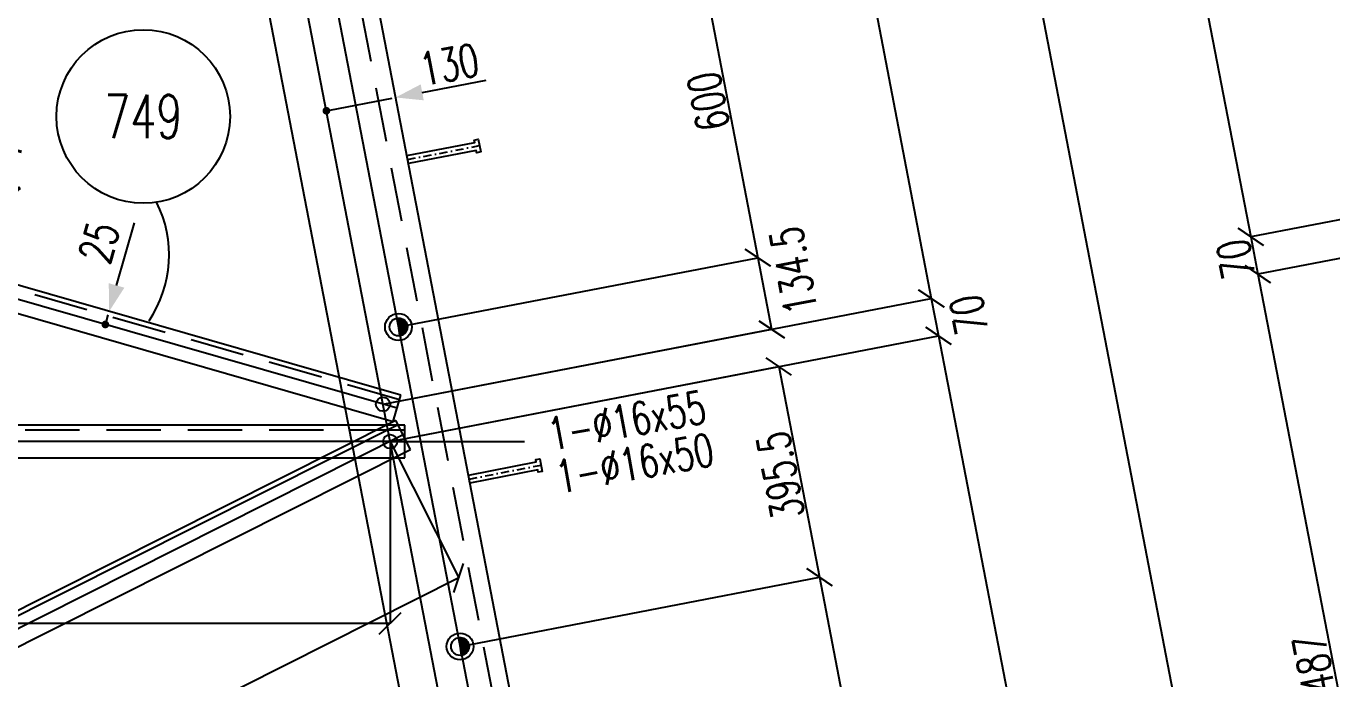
# Model space of a CAD drawing. Extents: x 707090 to 723393, y -5011 to 6523.
# Drawn here: x 715447 to 717855, y 3270 to 4474 of the extents above; entities that cross this region are included whole.
import ezdxf
from ezdxf.enums import TextEntityAlignment as Align

# ---------------------------------------------------------------- set-up
doc = ezdxf.new("R2010")
doc.units = 0
doc.header["$LTSCALE"] = 200
doc.header["$MEASUREMENT"] = 0
doc.linetypes.add('DASHDOT', pattern=[1, 0.5, -0.25, 0, -0.25])
doc.linetypes.add('DASHED', pattern=[0.75, 0.5, -0.25])
doc.layers.get('0').update_dxf_attribs({"linetype": 'CONTINUOUS'})
for name, color, linetype in [('ASSI', 6, 'CONTINUOUS'), ('BOLLINI_1', 7, 'CONTINUOUS'), ('Echelon', 1, 'CONTINUOUS'), ('FORI', 2, 'CONTINUOUS'), ('LINEA_ANG', 2, 'CONTINUOUS'), ('LS', 7, 'CONTINUOUS'), ('MZ', 6, 'DASHDOT'), ('QT_MAL', 7, 'CONTINUOUS'), ('QT_MPR', 7, 'CONTINUOUS'), ('QT_MSP', 7, 'CONTINUOUS'), ('TRAT-Y', 7, 'DASHED')]:
    doc.layers.add(name, color=color, linetype=linetype)
doc.styles.add('QUOTE', font='ROMANS8.SHX', dxfattribs={"width": 0.7})
doc.styles.add('RQL', font='ROMANS8.SHX', dxfattribs={"width": 0.7})
doc.styles.add('RS', font='ROMANS8.shx', dxfattribs={"width": 0.7})
doc.styles.get("Standard").update_dxf_attribs({"font": 'ROMANS8.SHX', "width": 0.7})
doc.dimstyles.new('FRECCE1', dxfattribs={"dimtxt": 60, "dimasz": 6.66, "dimexe": 0, "dimexo": 0, "dimgap": 1, "dimtad": 1, "dimzin": 0, "dimdsep": 46, "dimtxsty": 'RS', "dimblk1": 'QUOTP', "dimblk2": 'QUOTF', "dimsah": 1, "dimcen": 0, "dimclrd": 2, "dimclre": 2, "dimclrt": 7, "dimadec": 0, "dimazin": 0, "dimtfac": 1, "dimtix": 1, "dimtmove": 2, "dimatfit": 3, "dimldrblk": 'QUOTP', "dimfxl": 1, "dimtolj": 1, "dimtzin": 0, "dimarcsym": 0})
doc.dimstyles.new('TRATTO', dxfattribs={"dimscale": 0, "dimtxt": 60, "dimasz": 40, "dimexe": 0, "dimexo": 0, "dimgap": 5, "dimtad": 1, "dimrnd": 0.5, "dimdsep": 46, "dimtxsty": 'RS', "dimblk1": 'OBLIQUE', "dimblk2": 'OBLIQUE', "dimsah": 1, "dimcen": 0.09, "dimclrd": 2, "dimclre": 2, "dimclrt": 7, "dimadec": 0, "dimazin": 0, "dimtfac": 1, "dimtix": 1, "dimtmove": 2, "dimatfit": 3, "dimfxl": 1, "dimtolj": 1, "dimtzin": 0, "dimarcsym": 0})

# ---------------------------------------------------------------- blocks, each defined once
blk = doc.blocks.new('ASSE98')
blk.add_line((0, 0), (1, 0))
at = {"color": 7, "flags": 1}
for tag, p in [('LAV1', (3.07431, 6.82847)), ('LAV2', (3.07431, 6.49513)), ('LAV3', (3.07431, 6.1618)), ('LAV4', (3.07431, 5.82847)), ('LAV5', (3.07431, 5.49513)), ('LAV6', (3.07431, 5.1618)), ('LAV7', (3.07431, 4.82847)), ('LAV8', (3.07431, 4.49513)), ('LAV9', (3.07431, 4.1618)), ('LAV10', (3.07431, 3.82847))]:
    blk.add_attdef(tag, p, '', height=0.2, dxfattribs=at)
at = {"color": 7, "style": 'QUOTE', "width": 0.5, "flags": 1}
for tag, p in [('TI', (1.38308, 6.82731)), ('DI_S', (1.38308, 6.42178)), ('D_S', (1.38308, 6.02092)), ('E_S', (1.38308, 5.68065)), ('NFORI', (1.36454, 5.29792)), ('ALAR', (1.36349, 4.93246)), ('FAM', (1.3775, 4.54645)), ('ALA', (1.38308, 4.19257)), ('DISP2', (1.38308, 3.84971)), ('DISP1', (1.38308, 3.50686)), ('PINZAF', (1.38308, 3.164)), ('PINZAI', (1.38308, 2.82114)), ('TRP', (1.38308, 2.47829)), ('NP', (1.38308, 2.13543)), ('SV', (1.38308, 1.79257)), ('PESO', (1.38308, 1.44971)), ('QUA', (1.38308, 1.10686)), ('LUN', (1.38308, 0.764)), ('PROF', (1.38308, 0.42114)), ('POS', (1.38308, 0.07829))]:
    blk.add_attdef(tag, p, '', height=0.2, dxfattribs=at)
blk = doc.blocks.new('16')
blk.add_circle((0, 0), 1)
blk = doc.blocks.new('_OBLIQUE')
at = {"color": 0, "linetype": 'ByBlock'}
blk.add_line((-0.5, -0.5), (0.5, 0.5), dxfattribs=at)
blk = doc.blocks.new('*D27')
at = {"layer": 'QT_MPR', "color": 2, "lineweight": -2, "transparency": 16777216}
for p, q in [((715694.6, 5540.7), (713734, 4834.3)), ((715846, 5120.5), (715694.6, 5540.7)), ((713885.4, 4414.1), (713734, 4834.3))]:
    blk.add_line(p, q, dxfattribs=at)
at = {"layer": 'QT_MPR', "color": 2, "lineweight": -2, "transparency": 16777216, "xscale": 40, "yscale": 40, "zscale": 40}
for p, rotation in [((715694.6, 5540.7), 19.81379073335267), ((713734, 4834.3), 199.8137907333526)]:
    blk.add_blockref('_OBLIQUE', p, dxfattribs=dict(at, rotation=rotation))
at = {"layer": 'QT_MPR', "color": 7, "transparency": 16777216, "insert": (714437.8, 5141.6), "char_height": 60, "attachment_point": 5, "rotation": 19.8138, "style": 'RS'}
blk.add_mtext('\\A1;2084', dxfattribs=at)
blk = doc.blocks.new('*D29')
at = {"layer": 'QT_MPR', "color": 2, "lineweight": -2, "transparency": 16777216}
for p, q in [((714021.4, 3707.8), (714021.4, 3372.3)), ((716118.4, 3707.8), (716118.4, 3372.3)), ((716118.4, 3372.3), (714021.4, 3372.3))]:
    blk.add_line(p, q, dxfattribs=at)
at = {"layer": 'QT_MPR', "color": 2, "lineweight": -2, "transparency": 16777216, "xscale": 40, "yscale": 40, "zscale": 40, "rotation": 180}
blk.add_blockref('_OBLIQUE', (714021.4, 3372.3), dxfattribs=at)
at = {"layer": 'QT_MPR', "color": 2, "lineweight": -2, "transparency": 16777216, "xscale": 40, "yscale": 40, "zscale": 40}
blk.add_blockref('_OBLIQUE', (716118.4, 3372.3), dxfattribs=at)
at = {"layer": 'QT_MPR', "color": 7, "transparency": 16777216, "insert": (715069.9, 3407.3), "char_height": 60, "attachment_point": 5, "style": 'RS'}
blk.add_mtext('\\A1;2097', dxfattribs=at)
blk = doc.blocks.new('QUOTP')
at = {"layer": 'ASSI', "color": 2, "const_width": 1.07}
blk.add_lwpolyline([(-0.53, 0, 1), (0.53, 0, 1)], format="xyb", close=True, dxfattribs=at)
blk = doc.blocks.new('QUOTF')
at = {"layer": 'LS', "color": 2}
blk.add_line((7.5, 0), (25.5, 0), dxfattribs=at)
blk.add_solid([(7.5, 2.25), (0, 0), (7.5, -2.25)], dxfattribs=at)
blk = doc.blocks.new('*D41')
at = {"layer": 'QT_MAL', "color": 2, "lineweight": -2, "transparency": 16777216}
for p, q in [((716007.4, 4318.9), (716121.9, 4341)), ((716128.5, 4342.2), (716128.5, 4342.2)), ((716000.8, 4317.6), (716000.8, 4317.6))]:
    blk.add_line(p, q, dxfattribs=at)
at = {"layer": 'QT_MAL', "color": 2, "lineweight": -2, "transparency": 16777216, "xscale": 6.66, "yscale": 6.66, "zscale": 6.66}
for name, p, rotation in [('QUOTF', (716128.5, 4342.2), 10.91543261024502), ('QUOTP', (716000.8, 4317.6), 190.915432610245)]:
    blk.add_blockref(name, p, dxfattribs=dict(at, rotation=rotation))
at = {"layer": 'QT_MAL', "color": 7, "transparency": 16777216, "insert": (716227.4, 4402.9), "char_height": 60, "attachment_point": 5, "rotation": 10.9154, "style": 'RS'}
blk.add_mtext('\\A1;130', dxfattribs=at)
blk = doc.blocks.new('A$C6E393FD9')
at = {"layer": 'Echelon', "color": 3}
blk.add_lwpolyline([(2.5, 0), (0, 19.8), (168.6, 41.4), (167.9, 47.2), (177.8, 48.5), (181.8, 17.1), (171.9, 15.8), (171.2, 21.6), (2.5, 0)], close=True, dxfattribs=at)
at = {"layer": 'MZ', "ltscale": 0.2}
blk.add_line((1.3, 9.9), (179.8, 32.8), dxfattribs=at)
blk = doc.blocks.new('P20')
at = {"color": 0}
for p, q in [((0, 0.98), (0.02, 1)), ((0, 0.94), (0.06, 1)), ((1, -0.01), (0, 0.99)), ((0, 0.89), (0.1, 0.99)), ((0, 0.85), (0.14, 0.99)), ((0, 0.8), (0.18, 0.98)), ((0, 0.76), (0.22, 0.98)), ((0, 0.71), (0.25, 0.97)), ((0, 0.67), (0.29, 0.96)), ((1, -0.05), (0, 0.95)), ((0, 0.62), (0.32, 0.95)), ((0, 0.58), (0.36, 0.93)), ((0, 0.53), (0.39, 0.92)), ((0, 0.49), (0.42, 0.91)), ((1, -0.09), (0, 0.9)), ((0, 0.44), (0.45, 0.89)), ((0, 0.4), (0.48, 0.88)), ((0.99, -0.13), (0, 0.86)), ((0, 0.35), (0.51, 0.86)), ((0, 0.31), (0.54, 0.84)), ((0, 0.26), (0.56, 0.83)), ((0.99, -0.17), (0, 0.81)), ((0, 0.22), (0.59, 0.81)), ((0, 0.17), (0.61, 0.79)), ((0.98, -0.21), (0, 0.77)), ((0, 0.13), (0.64, 0.77)), ((0, 0.08), (0.66, 0.75)), ((0, 0.04), (0.69, 0.73)), ((0.97, -0.25), (0, 0.72)), ((0, -0.01), (0.71, 0.7)), ((0.96, -0.28), (0, 0.68)), ((0, -0.05), (0.73, 0.68)), ((0, -0.1), (0.75, 0.66)), ((0.95, -0.32), (0, 0.63)), ((0, -0.14), (0.77, 0.63)), ((0, -0.19), (0.79, 0.61)), ((0.94, -0.35), (0, 0.59)), ((0, -0.23), (0.81, 0.58)), ((0, -0.28), (0.83, 0.56)), ((0.92, -0.38), (0, 0.54)), ((0, -0.32), (0.85, 0.53)), ((0.91, -0.41), (0, 0.5)), ((0, -0.36), (0.87, 0.5)), ((0, -0.41), (0.88, 0.47)), ((0.9, -0.44), (0, 0.45)), ((0, -0.45), (0.9, 0.44)), ((0.88, -0.47), (0, 0.41)), ((0, -0.5), (0.91, 0.41)), ((0, -0.54), (0.92, 0.38)), ((0.87, -0.5), (0, 0.36)), ((0, -0.59), (0.94, 0.35)), ((0.85, -0.53), (0, 0.32)), ((0, -0.63), (0.95, 0.31)), ((0, -0.68), (0.96, 0.28)), ((0.83, -0.56), (0, 0.27)), ((0, -0.72), (0.97, 0.25)), ((0.81, -0.58), (0, 0.23)), ((0, -0.77), (0.98, 0.21)), ((0.79, -0.61), (0, 0.18)), ((0, -0.81), (0.99, 0.17)), ((0.77, -0.63), (0, 0.14)), ((0, -0.86), (0.99, 0.13)), ((0.75, -0.66), (0, 0.09)), ((0, -0.9), (1, 0.09)), ((0.73, -0.68), (0, 0.05)), ((0, -0.95), (1, 0.05)), ((0.71, -0.7), (0, 0.01)), ((0, -0.99), (1, 0.01)), ((1, 0.04), (0.04, 1)), ((1, 0.09), (0.09, 1)), ((0.99, 0.14), (0.14, 0.99)), ((0.98, 0.19), (0.19, 0.98)), ((0.97, 0.25), (0.25, 0.97)), ((0.95, 0.31), (0.31, 0.95)), ((0.92, 0.38), (0.38, 0.92)), ((0.88, 0.47), (0.47, 0.88)), ((0.81, 0.59), (0.59, 0.81)), ((0.69, -0.73), (0, -0.04)), ((0.66, -0.75), (0, -0.08)), ((0.64, -0.77), (0, -0.13)), ((0.61, -0.79), (0, -0.17)), ((0.59, -0.81), (0, -0.22)), ((0.56, -0.83), (0, -0.26)), ((0.54, -0.84), (0, -0.31)), ((0.51, -0.86), (0, -0.35)), ((0.48, -0.88), (0, -0.4)), ((0.45, -0.89), (0, -0.44)), ((0.42, -0.91), (0, -0.49)), ((0.39, -0.92), (0, -0.53)), ((0.36, -0.93), (0, -0.58)), ((0.32, -0.95), (0, -0.62)), ((0.29, -0.96), (0, -0.67)), ((0.25, -0.97), (0, -0.71)), ((0.22, -0.98), (0, -0.76)), ((0.18, -0.98), (0, -0.8)), ((0.14, -0.99), (0, -0.85)), ((0.1, -0.99), (0, -0.89)), ((0.04, -1), (1, -0.04)), ((0.09, -1), (1, -0.09)), ((0.14, -0.99), (0.99, -0.14)), ((0.19, -0.98), (0.98, -0.19)), ((0.25, -0.97), (0.97, -0.25)), ((0.31, -0.95), (0.95, -0.31)), ((0.38, -0.92), (0.92, -0.38)), ((0.47, -0.88), (0.88, -0.47)), ((0.59, -0.81), (0.81, -0.59))]:
    blk.add_line(p, q, dxfattribs=at)
for radius in [1.5, 1]:
    blk.add_circle((0, 0), radius)
blk = doc.blocks.new('*D45')
at = {"layer": 'QT_MPR', "color": 2, "lineweight": -2, "transparency": 16777216}
for p, q in [((715879.6, 5236.4), (717131.6, 5477.9)), ((717131.6, 5477.9), (718900.4, -3694.3)), ((717648.5, -3935.7), (718900.4, -3694.3))]:
    blk.add_line(p, q, dxfattribs=at)
at = {"layer": 'QT_MPR', "color": 2, "lineweight": -2, "transparency": 16777216, "xscale": 40, "yscale": 40, "zscale": 40}
for p, rotation in [((717131.6, 5477.9), 100.9154326102447), ((718900.4, -3694.3), 280.9154326102447)]:
    blk.add_blockref('_OBLIQUE', p, dxfattribs=dict(at, rotation=rotation))
at = {"layer": 'QT_MPR', "color": 7, "transparency": 16777216, "insert": (717981.6, 885.2), "char_height": 60, "attachment_point": 5, "rotation": 100.9154, "style": 'RS'}
blk.add_mtext('\\A1;9341.5', dxfattribs=at)
blk = doc.blocks.new('*D54')
at = {"layer": 'QT_MPR', "color": 2, "lineweight": -2, "transparency": 16777216}
for p, q in [((715846, 5120.5), (716857.4, 5315.5)), ((716857.4, 5315.5), (717116.5, 3971.5)), ((716105.2, 3776.5), (717116.5, 3971.5))]:
    blk.add_line(p, q, dxfattribs=at)
at = {"layer": 'QT_MPR', "color": 2, "lineweight": -2, "transparency": 16777216, "xscale": 40, "yscale": 40, "zscale": 40}
for p, rotation in [((716857.4, 5315.5), 100.9154326102447), ((717116.5, 3971.5), 280.9154326102447)]:
    blk.add_blockref('_OBLIQUE', p, dxfattribs=dict(at, rotation=rotation))
at = {"layer": 'QT_MPR', "color": 7, "transparency": 16777216, "insert": (716952.6, 4636.9), "char_height": 60, "attachment_point": 5, "rotation": 100.9154, "style": 'RS'}
blk.add_mtext('\\A1;1368.5', dxfattribs=at)
blk = doc.blocks.new('*D55')
at = {"layer": 'QT_MPR', "color": 2, "lineweight": -2, "transparency": 16777216}
for p, q in [((716105.2, 3776.5), (717116.5, 3971.5)), ((717116.5, 3971.5), (717129.8, 3902.8)), ((716118.4, 3707.8), (717129.8, 3902.8))]:
    blk.add_line(p, q, dxfattribs=at)
at = {"layer": 'QT_MPR', "color": 2, "lineweight": -2, "transparency": 16777216, "xscale": 40, "yscale": 40, "zscale": 40}
for p, rotation in [((717116.5, 3971.5), 100.9154326102447), ((717129.8, 3902.8), 280.9154326102447)]:
    blk.add_blockref('_OBLIQUE', p, dxfattribs=dict(at, rotation=rotation))
at = {"layer": 'QT_MPR', "color": 7, "transparency": 16777216, "insert": (717185.9, 3941.5), "char_height": 60, "attachment_point": 5, "rotation": 100.9154, "style": 'RS'}
blk.add_mtext('\\A1;70', dxfattribs=at)
blk = doc.blocks.new('*D56')
at = {"layer": 'QT_MPR', "color": 2, "lineweight": -2, "transparency": 16777216}
for p, q in [((716118.4, 3707.8), (717129.8, 3902.8)), ((717129.8, 3902.8), (717411.4, 2442.8)), ((716400, 2247.8), (717411.4, 2442.8))]:
    blk.add_line(p, q, dxfattribs=at)
at = {"layer": 'QT_MPR', "color": 2, "lineweight": -2, "transparency": 16777216, "xscale": 40, "yscale": 40, "zscale": 40}
for p, rotation in [((717129.8, 3902.8), 100.9154326102447), ((717411.4, 2442.8), 280.9154326102447)]:
    blk.add_blockref('_OBLIQUE', p, dxfattribs=dict(at, rotation=rotation))
at = {"layer": 'QT_MPR', "color": 7, "transparency": 16777216, "insert": (717236.2, 3166.2), "char_height": 60, "attachment_point": 5, "rotation": 100.9154, "style": 'RS'}
blk.add_mtext('\\A1;1487', dxfattribs=at)
blk = doc.blocks.new('*D68')
at = {"layer": 'QT_MSP', "color": 2, "lineweight": -2, "transparency": 16777216}
for p, q in [((716020.1, 4508.1), (716682.9, 4636)), ((716682.9, 4636), (716796.5, 4046.8)), ((716133.7, 3919), (716796.5, 4046.8))]:
    blk.add_line(p, q, dxfattribs=at)
at = {"layer": 'QT_MSP', "color": 2, "lineweight": -2, "transparency": 16777216, "xscale": 40, "yscale": 40, "zscale": 40}
for p, rotation in [((716682.9, 4636), 100.9154326102447), ((716796.5, 4046.8), 280.9154326102447)]:
    blk.add_blockref('_OBLIQUE', p, dxfattribs=dict(at, rotation=rotation))
at = {"layer": 'QT_MSP', "color": 7, "transparency": 16777216, "insert": (716705.3, 4334.8), "char_height": 60, "attachment_point": 5, "rotation": 100.9154, "style": 'RS'}
blk.add_mtext('\\A1;600', dxfattribs=at)
blk = doc.blocks.new('*D69')
at = {"layer": 'QT_MSP', "color": 2, "lineweight": -2, "transparency": 16777216}
for p, q in [((716133.7, 3919), (716796.5, 4046.8)), ((716796.5, 4046.8), (716822, 3914.7)), ((716105.2, 3776.5), (716822, 3914.7))]:
    blk.add_line(p, q, dxfattribs=at)
at = {"layer": 'QT_MSP', "color": 2, "lineweight": -2, "transparency": 16777216, "xscale": 40, "yscale": 40, "zscale": 40}
for p, rotation in [((716796.5, 4046.8), 100.9154326102447), ((716822, 3914.7), 280.9154326102447)]:
    blk.add_blockref('_OBLIQUE', p, dxfattribs=dict(at, rotation=rotation))
at = {"layer": 'QT_MSP', "color": 7, "transparency": 16777216, "insert": (716862.3, 4023), "char_height": 60, "attachment_point": 5, "rotation": 100.9154, "style": 'RS'}
blk.add_mtext('\\A1;134.5', dxfattribs=at)
blk = doc.blocks.new('*D70')
at = {"layer": 'QT_MSP', "color": 2, "lineweight": -2, "transparency": 16777216}
for p, q in [((716118.4, 3707.8), (716835.2, 3846)), ((716835.2, 3846), (716910.1, 3457.7)), ((716247.3, 3329.9), (716910.1, 3457.7))]:
    blk.add_line(p, q, dxfattribs=at)
at = {"layer": 'QT_MSP', "color": 2, "lineweight": -2, "transparency": 16777216, "xscale": 40, "yscale": 40, "zscale": 40}
for p, rotation in [((716835.2, 3846), 100.9154326102447), ((716910.1, 3457.7), 280.9154326102447)]:
    blk.add_blockref('_OBLIQUE', p, dxfattribs=dict(at, rotation=rotation))
at = {"layer": 'QT_MSP', "color": 7, "transparency": 16777216, "insert": (716838.3, 3645.2), "char_height": 60, "attachment_point": 5, "rotation": 100.9154, "style": 'RS'}
blk.add_mtext('\\A1;395.5', dxfattribs=at)
blk = doc.blocks.new('*D71')
at = {"layer": 'QT_MSP', "color": 2, "lineweight": -2, "transparency": 16777216}
for p, q in [((716247.3, 3329.9), (716910.1, 3457.7)), ((716910.1, 3457.7), (717016.2, 2907.8)), ((716353.4, 2780), (717016.2, 2907.8))]:
    blk.add_line(p, q, dxfattribs=at)
at = {"layer": 'QT_MSP', "color": 2, "lineweight": -2, "transparency": 16777216, "xscale": 40, "yscale": 40, "zscale": 40}
for p, rotation in [((716910.1, 3457.7), 100.9154326102447), ((717016.2, 2907.8), 280.9154326102447)]:
    blk.add_blockref('_OBLIQUE', p, dxfattribs=dict(at, rotation=rotation))
at = {"layer": 'QT_MSP', "color": 7, "transparency": 16777216, "insert": (716928.8, 3176.1), "char_height": 60, "attachment_point": 5, "rotation": 100.9154, "style": 'RS'}
blk.add_mtext('\\A1;560', dxfattribs=at)
blk = doc.blocks.new('*D95')
at = {"layer": 'QT_MPR', "color": 2, "lineweight": -2, "transparency": 16777216}
for p, q in [((718457.9, 5624.2), (717446.5, 5429.2)), ((717446.5, 5429.2), (717705.7, 4085.1)), ((718717.1, 4280.2), (717705.7, 4085.1))]:
    blk.add_line(p, q, dxfattribs=at)
at = {"layer": 'QT_MPR', "color": 2, "lineweight": -2, "transparency": 16777216, "xscale": 40, "yscale": 40, "zscale": 40}
for p, rotation in [((717446.5, 5429.2), 100.9154326102489), ((717705.7, 4085.1), 280.9154326102489)]:
    blk.add_blockref('_OBLIQUE', p, dxfattribs=dict(at, rotation=rotation))
at = {"layer": 'QT_MPR', "color": 7, "transparency": 16777216, "insert": (717541.7, 4750.5), "char_height": 60, "attachment_point": 5, "rotation": 100.9154, "style": 'RS'}
blk.add_mtext('\\A1;1368.5', dxfattribs=at)
blk = doc.blocks.new('*D96')
at = {"layer": 'QT_MPR', "color": 2, "lineweight": -2, "transparency": 16777216}
for p, q in [((718717.1, 4280.2), (717705.7, 4085.1)), ((718730.3, 4211.4), (717718.9, 4016.4)), ((717705.7, 4085.1), (717718.9, 4016.4))]:
    blk.add_line(p, q, dxfattribs=at)
at = {"layer": 'QT_MPR', "color": 2, "lineweight": -2, "transparency": 16777216, "xscale": 40, "yscale": 40, "zscale": 40}
for p, rotation in [((717705.7, 4085.1), 100.9154326102489), ((717718.9, 4016.4), 280.9154326102489)]:
    blk.add_blockref('_OBLIQUE', p, dxfattribs=dict(at, rotation=rotation))
at = {"layer": 'QT_MPR', "color": 7, "transparency": 16777216, "insert": (717678, 4044.1), "char_height": 60, "attachment_point": 5, "rotation": 100.9154, "style": 'RS'}
blk.add_mtext('\\A1;70', dxfattribs=at)
blk = doc.blocks.new('*D97')
at = {"layer": 'QT_MPR', "color": 2, "lineweight": -2, "transparency": 16777216}
for p, q in [((718730.3, 4211.4), (717718.9, 4016.4)), ((717718.9, 4016.4), (718000.5, 2556.4)), ((719011.9, 2751.5), (718000.5, 2556.4))]:
    blk.add_line(p, q, dxfattribs=at)
at = {"layer": 'QT_MPR', "color": 2, "lineweight": -2, "transparency": 16777216, "xscale": 40, "yscale": 40, "zscale": 40}
for p, rotation in [((717718.9, 4016.4), 100.9154326102489), ((718000.5, 2556.4), 280.9154326102489)]:
    blk.add_blockref('_OBLIQUE', p, dxfattribs=dict(at, rotation=rotation))
at = {"layer": 'QT_MPR', "color": 7, "transparency": 16777216, "insert": (717825.4, 3279.8), "char_height": 60, "attachment_point": 5, "rotation": 100.9154, "style": 'RS'}
blk.add_mtext('\\A1;1487', dxfattribs=at)
blk = doc.blocks.new('*D129')
at = {"layer": 'QT_MAL', "color": 2, "lineweight": -2, "transparency": 16777216}
for p, q in [((715594.9, 3930), (715598.1, 3941.2)), ((715600, 3947.6), (715600, 3947.6)), ((715593.1, 3923.6), (715593.1, 3923.6))]:
    blk.add_line(p, q, dxfattribs=at)
at = {"layer": 'QT_MAL', "color": 2, "lineweight": -2, "transparency": 16777216, "xscale": 6.66, "yscale": 6.66, "zscale": 6.66}
for name, p, rotation in [('QUOTF', (715600, 3947.6), 73.97391390694816), ('QUOTP', (715593.1, 3923.6), 253.9739139069482)]:
    blk.add_blockref(name, p, dxfattribs=dict(at, rotation=rotation))
at = {"layer": 'QT_MAL', "color": 7, "transparency": 16777216, "insert": (715581.5, 4074.8), "char_height": 60, "attachment_point": 5, "rotation": 73.9739, "style": 'RS'}
blk.add_mtext('\\A1;25', dxfattribs=at)
blk = doc.blocks.new('*D133')
at = {"layer": 'QT_MPR', "color": 2, "lineweight": -2, "transparency": 16777216}
for p, q in [((716118.4, 3707.8), (716244.9, 3456.2)), ((716244.9, 3456.2), (714724, 2691.8)), ((714597.5, 2943.4), (714724, 2691.8))]:
    blk.add_line(p, q, dxfattribs=at)
at = {"layer": 'QT_MPR', "color": 2, "lineweight": -2, "transparency": 16777216, "xscale": 40, "yscale": 40, "zscale": 40}
for p, rotation in [((716244.9, 3456.2), 26.68222138563139), ((714724, 2691.8), 206.6822213856314)]:
    blk.add_blockref('_OBLIQUE', p, dxfattribs=dict(at, rotation=rotation))
at = {"layer": 'QT_MPR', "color": 7, "transparency": 16777216, "insert": (715405.4, 3084.7), "char_height": 60, "attachment_point": 5, "rotation": 26.6822, "style": 'RS'}
blk.add_mtext('\\A1;1702.5', dxfattribs=at)
blk = doc.blocks.new('xxx')
blk.add_circle((0, 0), 8)
at = {"color": 3, "style": 'RQL', "width": 0.7}
blk.add_attdef('POS', text='', height=4, dxfattribs=at).set_placement((0, 0), align=Align.MIDDLE)
at = {"color": 3, "style": 'RQL', "width": 0.7, "flags": 1}
blk.add_attdef('POS1', (-0.39, -5.42), '', height=2, dxfattribs=at)
at = {"style": 'RQL', "width": 0.7, "flags": 1}
blk.add_attdef('TIPO', (-0.39, -8.66), '', height=2, dxfattribs=at)
blk = doc.blocks.new('bull')
at = {"style": 'RS', "width": 0.7, "flags": 1}
for tag, p in [('NN', (-12.25, 0)), ('DIAMETRO', (0, -4.86)), ('SERRAGGIO', (0, -9.71)), ('LUNGHEZZA', (0, -14.57)), ('NB', (0, -19.43)), ('TIPO', (0, -24.12)), ('EL', (-0.14, -29))]:
    blk.add_attdef(tag, p, '', height=3, dxfattribs=at)
at = {"style": 'RS', "width": 0.7}
blk.add_attdef('BULLONE', (0, 0), '', height=3, dxfattribs=at)

msp = doc.modelspace()

# ---------------------------------------------------------------- linework, layer by layer
at = {"layer": 'LINEA_ANG'}
for p, q in [((717648.344, -3538.898), (715829.352, 5893.308)), ((715632.971, 5855.436), (717451.962, -3576.77)), ((716138.037, 3793.059), (713865.911, 4445.7)), ((713852.107, 4397.643), (716124.233, 3745.002)), ((716124.233, 3745.002), (716138.037, 3793.059)), ((716145.439, 3737.751), (711897.439, 3737.751)), ((716129.093, 3746.68), (713038.439, 2193.445)), ((716156.035, 3693.069), (716129.093, 3746.68)), ((716145.439, 3677.751), (716145.439, 3737.751)), ((713065.382, 2139.834), (716156.035, 3693.069)), ((711897.439, 3677.751), (716145.439, 3677.751))]:
    msp.add_line(p, q, dxfattribs=at)
at = {"layer": 'LINEA_ANG', "color": 2}
msp.add_line((716133.134, 3738.639), (713042.481, 2185.403), dxfattribs=at)
at = {"layer": 'LS', "color": 6}
for p, q in [((715755.699, 5879.104), (717767.309, -4551.907)), ((717316.189, -2503.063), (715845.992, 5120.502)), ((716118.439, 3707.751), (716366.082, 3707.751))]:
    msp.add_line(p, q, dxfattribs=at)
msp.add_arc((715492.104, 4051.994), 218.447, 326.214502, 26.427273, dxfattribs=at)
at = {"layer": 'TRAT-Y'}
for p, q in [((717616.923, -3544.957), (715797.931, 5887.249)), ((716135.69, 3784.889), (713863.564, 4437.53)), ((716145.439, 3728.751), (711897.439, 3728.751))]:
    msp.add_line(p, q, dxfattribs=at)

# ---------------------------------------------------------------- block references
at = {"layer": 'ASSI', "xscale": 9606, "rotation": 100.9154326102447}
msp.add_blockref('ASSE98', (717648.344, -3538.898), dxfattribs=at)
at = {"layer": 'ASSI'}
ref = msp.add_blockref('ASSE98', (716131.135, 3769.03), dxfattribs=dict(at, xscale=2364, zscale=2364, rotation=163.9739139069481))
ref.add_attrib('PROF', 'L50x4', (714770.211, 4242.887), dxfattribs={"layer": '0', "color": 2, "height": 70, "rotation": 343.973914, "style": 'QUOTE', "width": 0.7})
ref.add_attrib('LUN', '2364', (715255.457, 4103.506), dxfattribs={"layer": '0', "color": 2, "height": 70, "rotation": 343.973914, "style": 'QUOTE', "width": 0.7})
ref.add_attrib('PESO', '2309.5 C/C T.', (714973.061, 4302.67), dxfattribs={"layer": '0', "color": 2, "height": 70, "rotation": 343.973914, "style": 'QUOTE', "width": 0.7})
ref.add_attrib('SV', 'Lg.', (715107.314, 4146.058), dxfattribs={"layer": '0', "color": 2, "height": 70, "rotation": 343.973914, "style": 'QUOTE', "width": 0.7})
for p, xscale, zscale, rotation in [((716145.439, 3707.751), 4248, 4248, 180), ((716142.564, 3719.875), 3459, 3459, 206.6822213856314)]:
    msp.add_blockref('ASSE98', p, dxfattribs=dict(at, xscale=xscale, zscale=zscale, rotation=rotation))
at = {"layer": 'BOLLINI_1', "xscale": 19.9999999995, "yscale": 19.9999999995, "zscale": 19.9999999995}
msp.add_blockref('xxx', (715663.028, 4307.154), dxfattribs=at).add_auto_attribs({'POS': '749'})
at = {"layer": 'FORI', "xscale": 16.5, "yscale": 16.5, "zscale": 16.5, "rotation": 7.543052222774039}
for p in [(716133.703, 3919.003), (716247.319, 3329.859)]:
    msp.add_blockref('P20', p, dxfattribs=at)
at = {"layer": 'FORI', "xscale": 13, "yscale": 13, "zscale": 13}
for p in [(716105.184, 3776.484), (716118.439, 3707.751)]:
    msp.add_blockref('16', p, dxfattribs=at)
at = {"layer": 'LS', "color": 6, "xscale": 0.7500000000000001, "yscale": 0.7500000000000001, "zscale": 0.7500000000000001, "rotation": 3.618223307568464}
for p in [(716150.066, 4220.295), (716263.682, 3631.15)]:
    msp.add_blockref('A$C6E393FD9', p, dxfattribs=at)
at = {"layer": 'LS', "color": 7, "xscale": 20, "yscale": 20, "zscale": 20, "rotation": 10.35304030190452}
for p, values in [((716416.133, 3690.47), {'BULLONE': '1-%%c16x55                '}), ((716430.51, 3611.773), {'BULLONE': '1-%%c16x50                '})]:
    msp.add_blockref('bull', p, dxfattribs=at).add_auto_attribs(values)

# ---------------------------------------------------------------- dimensions: what is measured, and where the dimension line sits
at = {"layer": 'QT_MAL'}
for base, p1, p2, angle, text, picture, middle in [((716128.474, 4342.242), (716000.826, 4317.625), (716128.474, 4342.242), 10.915433, '130', '*D41', (716227.424, 4402.917)), ((715599.984, 3947.608), (715593.082, 3923.58), (715599.984, 3947.608), 73.973914, '25', '*D129', (715581.487, 4074.776))]:
    dim = msp.add_linear_dim(base=base, p1=p1, p2=p2, angle=angle, text=text, dimstyle='FRECCE1', dxfattribs=at)
    dim.commit()
    dim.dimension.update_dxf_attribs({"geometry": picture, "text_midpoint": middle, "dimtype": 128})
at = {"layer": 'QT_MPR'}
for base, p1, p2, angle, text, picture, middle in [((717705.694, 4085.141), (718457.866, 5624.2), (718717.059, 4280.182), 100.915433, '1368.5', '*D95', (717541.731, 4750.523)), ((713733.987, 4834.255), (715845.992, 5120.502), (713885.366, 4414.101), 19.813791, '2084', '*D27', (714437.792, 5141.552)), ((718900.422, -3694.294), (715879.635, 5236.447), (717648.48, -3935.729), 100.915433, '9341.5', '*D45', (717981.633, 885.167)), ((717116.549, 3971.525), (715845.992, 5120.502), (716105.184, 3776.484), 100.915433, '1368.5', '*D54', (716952.586, 4636.906)), ((717718.949, 4016.407), (718717.059, 4280.182), (718730.314, 4211.448), 100.915433, '70', '*D96', (717677.955, 4044.147)), ((718000.501, 2556.445), (718730.314, 4211.448), (719011.866, 2751.486), 100.915433, '1487', '*D97', (717825.358, 3279.799)), ((717129.804, 3902.791), (716105.184, 3776.484), (716118.439, 3707.751), 100.915433, '70', '*D55', (717185.879, 3941.483)), ((717411.357, 2442.829), (716118.439, 3707.751), (716399.992, 2247.788), 100.915433, '1487', '*D56', (717236.214, 3166.183)), ((714723.957, 2691.829), (716118.439, 3707.751), (714597.527, 2943.403), 26.682221, '1702.5', '*D133', (715405.357, 3084.689))]:
    dim = msp.add_linear_dim(base=base, p1=p1, p2=p2, angle=angle, text=text, dimstyle='TRATTO', override={"dimscale": 1}, dxfattribs=at)
    dim.commit()
    dim.dimension.update_dxf_attribs({"geometry": picture, "text_midpoint": middle, "dimtype": 128})
dim = msp.add_linear_dim(base=(714021.439, 3372.313), p1=(716118.439, 3707.751), p2=(714021.439, 3707.751), text='2097', dimstyle='TRATTO', override={"dimscale": 1}, dxfattribs=at)
dim.commit()
dim.dimension.update_dxf_attribs({"geometry": '*D29', "text_midpoint": (715069.939, 3407.313), "dimtype": 128})
at = {"layer": 'QT_MSP'}
for base, p1, p2, text, picture, middle in [((716796.5, 4046.823), (716020.087, 4508.148), (716133.703, 3919.003), '600', '*D68', (716705.326, 4334.768)), ((716821.977, 3914.717), (716133.703, 3919.003), (716105.184, 3776.484), '134.5', '*D69', (716862.338, 4023.028)), ((716910.116, 3457.679), (716118.439, 3707.751), (716247.319, 3329.859), '395.5', '*D70', (716838.307, 3645.203)), ((717016.158, 2907.81), (716247.319, 3329.859), (716353.36, 2779.99), '560', '*D71', (716928.77, 3176.117))]:
    dim = msp.add_linear_dim(base=base, p1=p1, p2=p2, angle=100.915433, text=text, dimstyle='TRATTO', override={"dimscale": 1}, dxfattribs=at)
    dim.commit()
    dim.dimension.update_dxf_attribs({"geometry": picture, "text_midpoint": middle, "dimtype": 128})

doc.saveas('drawing.dxf')
